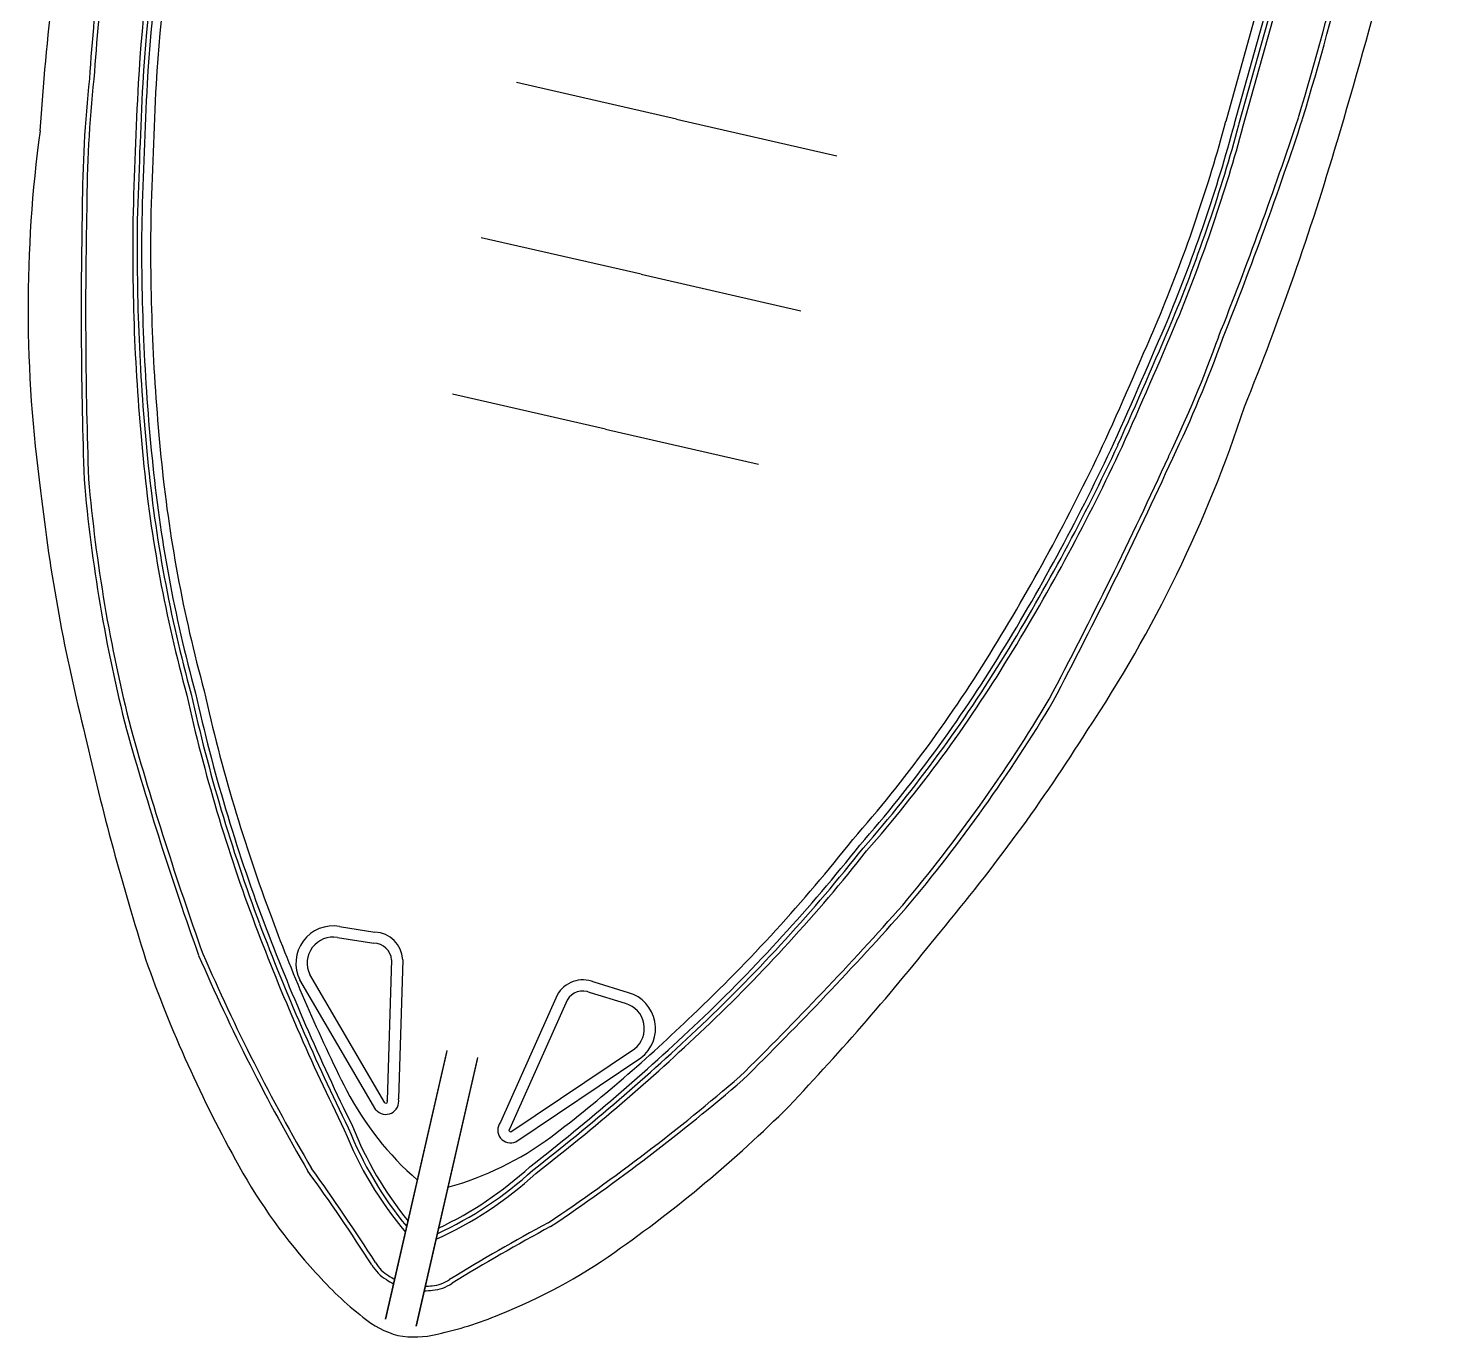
# Model space of a CAD drawing. Header units: metres. Extents: x 267365 to 277461, y 2088854 to 2108025.
# Drawn here: x 273697.81 to 273721.87, y 2097662.22 to 2097684.67 of the extents above; entities that cross this region are included whole.
import ezdxf

# ---------------------------------------------------------------- set-up
doc = ezdxf.new("R2010")
doc.units = ezdxf.units.M

msp = doc.modelspace()

# ---------------------------------------------------------------- linework, layer by layer
at = {"color": 30}
for p, q in [((273718.358, 2097683.077), (273718.968, 2097685.256)), ((273718.358, 2097683.077), (273718.968, 2097685.256)), ((273718.506, 2097683.035), (273719.117, 2097685.217)), ((273718.506, 2097683.035), (273719.117, 2097685.217)), ((273718.58, 2097683.015), (273719.191, 2097685.197)), ((273718.58, 2097683.015), (273719.191, 2097685.197)), ((273718.654, 2097682.994), (273719.265, 2097685.178)), ((273718.654, 2097682.994), (273719.265, 2097685.178)), ((273708.935, 2097683.107), (273706.188, 2097683.737)), ((273708.935, 2097683.107), (273706.188, 2097683.737)), ((273708.935, 2097683.107), (273706.188, 2097683.737)), ((273708.935, 2097683.107), (273711.683, 2097682.478)), ((273708.935, 2097683.107), (273711.683, 2097682.478)), ((273708.935, 2097683.107), (273711.683, 2097682.478)), ((273708.326, 2097680.449), (273705.587, 2097681.076)), ((273708.326, 2097680.449), (273705.587, 2097681.076)), ((273708.326, 2097680.449), (273705.587, 2097681.076)), ((273708.326, 2097680.449), (273711.066, 2097679.821)), ((273708.326, 2097680.449), (273711.066, 2097679.821)), ((273708.326, 2097680.449), (273711.066, 2097679.821)), ((273707.717, 2097677.79), (273705.093, 2097678.392)), ((273707.717, 2097677.79), (273705.093, 2097678.392)), ((273707.717, 2097677.79), (273705.093, 2097678.392)), ((273707.717, 2097677.79), (273710.342, 2097677.189)), ((273707.717, 2097677.79), (273710.342, 2097677.189)), ((273707.717, 2097677.79), (273710.342, 2097677.189)), ((273703.122, 2097669.071), (273703.745, 2097668.975)), ((273703.122, 2097669.071), (273703.745, 2097668.975)), ((273703.153, 2097669.26), (273703.764, 2097669.166)), ((273703.153, 2097669.26), (273703.764, 2097669.166)), ((273704.049, 2097668.687), (273703.973, 2097666.275)), ((273704.049, 2097668.687), (273703.973, 2097666.275)), ((273704.241, 2097668.69), (273704.166, 2097666.304)), ((273704.241, 2097668.69), (273704.166, 2097666.304)), ((273703.78, 2097666.118), (273702.476, 2097668.345)), ((273703.78, 2097666.118), (273702.476, 2097668.345)), ((273703.934, 2097666.234), (273702.645, 2097668.437)), ((273703.934, 2097666.234), (273702.645, 2097668.437)), ((273706.886, 2097668.084), (273705.915, 2097665.903)), ((273706.886, 2097668.084), (273705.915, 2097665.903)), ((273708.059, 2097667.94), (273707.457, 2097668.125)), ((273708.059, 2097667.94), (273707.457, 2097668.125)), ((273708.114, 2097668.124), (273707.523, 2097668.305)), ((273708.114, 2097668.124), (273707.523, 2097668.305)), ((273707.058, 2097667.998), (273706.076, 2097665.793)), ((273707.058, 2097667.998), (273706.076, 2097665.793)), ((273703.945, 2097662.525), (273705, 2097667.133)), ((273703.945, 2097662.525), (273705, 2097667.133)), ((273706.093, 2097665.74), (273708.213, 2097667.161)), ((273706.093, 2097665.74), (273708.213, 2097667.161)), ((273704.992, 2097667.097), (273703.945, 2097662.525)), ((273704.992, 2097667.097), (273703.945, 2097662.525)), ((273704.469, 2097662.405), (273705.525, 2097667.013)), ((273704.469, 2097662.405), (273705.525, 2097667.013)), ((273705.516, 2097666.977), (273704.469, 2097662.405)), ((273705.516, 2097666.977), (273704.469, 2097662.405)), ((273706.182, 2097665.568), (273708.325, 2097667.006)), ((273706.182, 2097665.568), (273708.325, 2097667.006))]:
    msp.add_line(p, q, dxfattribs=at)
for centre, radius, start, end in [((273660.842, 2097700.807), 61.357, 343.26009, 348.90451), ((273660.842, 2097700.807), 61.357, 343.26009, 348.90451), ((273660.842, 2097700.807), 61.433, 343.25913, 348.90335), ((273660.842, 2097700.807), 61.433, 343.25913, 348.90335), ((273630.219, 2097709.487), 93.938, 343.4462, 347.33838), ((273630.219, 2097709.487), 93.938, 343.4462, 347.33838), ((273746.992, 2097679.699), 49.078, 170.6272, 176.2516), ((273746.992, 2097679.699), 49.078, 170.6272, 176.2516), ((273765.242, 2097679.059), 66.545, 172.46639, 175.91244), ((273765.242, 2097679.059), 66.545, 172.46639, 175.91244), ((273765.242, 2097679.059), 66.468, 172.46728, 175.91357), ((273765.242, 2097679.059), 66.468, 172.46728, 175.91357), ((273727.65, 2097682.061), 27.996, 169.3478, 176.5866), ((273727.65, 2097682.061), 27.996, 169.3478, 176.5866), ((273727.65, 2097682.061), 27.919, 169.3478, 176.5858), ((273727.65, 2097682.061), 27.919, 169.3478, 176.5858), ((273727.65, 2097682.061), 27.843, 169.3478, 176.5849), ((273727.65, 2097682.061), 27.843, 169.3478, 176.5849), ((273727.65, 2097682.061), 27.689, 169.3478, 176.5832), ((273727.65, 2097682.061), 27.689, 169.3478, 176.5832), ((273720.687, 2097681.493), 21.943, 173.9572, 179.786), ((273720.687, 2097681.493), 21.943, 173.9572, 179.786), ((273720.687, 2097681.493), 21.866, 173.9537, 179.7878), ((273720.687, 2097681.493), 21.866, 173.9537, 179.7878), ((273818.947, 2097677.896), 119.386, 177.20003, 178.32948), ((273818.947, 2097677.896), 119.386, 177.20003, 178.32948), ((273818.947, 2097677.896), 119.309, 177.20023, 178.3292), ((273818.947, 2097677.896), 119.309, 177.20023, 178.3292), ((273818.947, 2097677.896), 119.233, 177.20042, 178.32892), ((273818.947, 2097677.896), 119.233, 177.20042, 178.32892), ((273818.947, 2097677.896), 119.079, 177.20082, 178.32836), ((273818.947, 2097677.896), 119.079, 177.20082, 178.32836), ((273691.631, 2097690.311), 27.689, 337.6133, 344.8487), ((273691.631, 2097690.311), 27.689, 337.6133, 344.8487), ((273691.631, 2097690.311), 27.843, 337.6116, 344.8487), ((273691.631, 2097690.311), 27.843, 337.6116, 344.8487), ((273691.631, 2097690.311), 27.919, 337.6107, 344.8487), ((273691.631, 2097690.311), 27.919, 337.6107, 344.8487), ((273691.631, 2097690.311), 27.996, 337.6099, 344.8487), ((273691.631, 2097690.311), 27.996, 337.6099, 344.8487), ((273656.481, 2097703.972), 66.468, 338.28293, 341.72922), ((273656.481, 2097703.972), 66.468, 338.28293, 341.72922), ((273656.481, 2097703.972), 66.545, 338.28406, 341.73011), ((273656.481, 2097703.972), 66.545, 338.28406, 341.73011), ((273720.646, 2097679.856), 22.831, 172.3187, 187.8658), ((273720.646, 2097679.856), 22.831, 172.3187, 187.8658), ((273673.189, 2097696.605), 49.078, 337.9449, 343.5693), ((273673.189, 2097696.605), 49.078, 337.9449, 343.5693), ((273782.621, 2097679.803), 83.895, 178.78989, 181.96236), ((273782.621, 2097679.803), 83.895, 178.78989, 181.96236), ((273782.621, 2097679.803), 83.819, 178.78944, 181.96097), ((273782.621, 2097679.803), 83.819, 178.78944, 181.96097), ((273735.664, 2097680.874), 36.055, 179.2023, 185.7184), ((273735.664, 2097680.874), 36.055, 179.2023, 185.7184), ((273735.664, 2097680.874), 35.979, 179.2032, 185.7186), ((273735.664, 2097680.874), 35.979, 179.2032, 185.7186), ((273735.664, 2097680.874), 35.902, 179.2042, 185.7188), ((273735.664, 2097680.874), 35.902, 179.2042, 185.7188), ((273735.664, 2097680.874), 35.748, 179.206, 185.7191), ((273735.664, 2097680.874), 35.748, 179.206, 185.7191), ((273607.624, 2097726.302), 119.079, 335.86815, 336.99568), ((273607.624, 2097726.302), 119.079, 335.86815, 336.99568), ((273607.624, 2097726.302), 119.233, 335.86758, 336.99608), ((273607.624, 2097726.302), 119.233, 335.86758, 336.99608), ((273607.624, 2097726.302), 119.309, 335.8673, 336.99627), ((273607.624, 2097726.302), 119.309, 335.8673, 336.99627), ((273607.624, 2097726.302), 119.386, 335.86702, 336.99647), ((273607.624, 2097726.302), 119.386, 335.86702, 336.99647), ((273697.653, 2097686.769), 21.866, 334.4087, 340.2428), ((273697.653, 2097686.769), 21.866, 334.4087, 340.2428), ((273697.653, 2097686.769), 21.943, 334.4105, 340.2393), ((273697.653, 2097686.769), 21.943, 334.4105, 340.2393), ((273696.977, 2097685.278), 22.831, 326.3307, 341.8778), ((273696.977, 2097685.278), 22.831, 326.3307, 341.8778), ((273683.9, 2097692.731), 35.748, 328.4774, 334.9905), ((273683.9, 2097692.731), 35.748, 328.4774, 334.9905), ((273683.9, 2097692.731), 35.902, 328.4777, 334.9923), ((273683.9, 2097692.731), 35.902, 328.4777, 334.9923), ((273683.9, 2097692.731), 35.979, 328.4779, 334.9933), ((273683.9, 2097692.731), 35.979, 328.4779, 334.9933), ((273683.9, 2097692.731), 36.055, 328.4781, 334.9942), ((273683.9, 2097692.731), 36.055, 328.4781, 334.9942), ((273723.762, 2097679.617), 24.087, 185.5631, 195.3833), ((273723.762, 2097679.617), 24.087, 185.5631, 195.3833), ((273723.762, 2097679.617), 24.011, 185.5629, 195.3878), ((273723.762, 2097679.617), 24.011, 185.5629, 195.3878), ((273723.762, 2097679.617), 23.934, 185.5627, 195.3924), ((273723.762, 2097679.617), 23.934, 185.5627, 195.3924), ((273723.762, 2097679.617), 23.78, 185.5622, 195.4016), ((273723.762, 2097679.617), 23.78, 185.5622, 195.4016), ((273641.159, 2097712.207), 83.819, 332.23553, 335.40707), ((273641.159, 2097712.207), 83.819, 332.23553, 335.40707), ((273641.159, 2097712.207), 83.895, 332.23414, 335.40661), ((273641.159, 2097712.207), 83.895, 332.23414, 335.40661), ((273729.316, 2097680.271), 31.486, 186.4553, 194.2327), ((273729.316, 2097680.271), 31.486, 186.4553, 194.2327), ((273725.727, 2097679.293), 27.056, 185.0105, 194.2339), ((273725.727, 2097679.293), 27.056, 185.0105, 194.2339), ((273725.727, 2097679.293), 26.979, 185.0148, 194.2316), ((273725.727, 2097679.293), 26.979, 185.0148, 194.2316), ((273694.068, 2097686.418), 23.78, 318.7949, 328.6343), ((273694.068, 2097686.418), 23.78, 318.7949, 328.6343), ((273694.068, 2097686.418), 23.934, 318.8041, 328.6338), ((273694.068, 2097686.418), 23.934, 318.8041, 328.6338), ((273694.068, 2097686.418), 24.011, 318.8087, 328.6336), ((273694.068, 2097686.418), 24.011, 318.8087, 328.6336), ((273694.068, 2097686.418), 24.087, 318.8132, 328.6334), ((273694.068, 2097686.418), 24.087, 318.8132, 328.6334), ((273728.99, 2097679.557), 29.149, 192.542, 200.6397), ((273728.99, 2097679.557), 29.149, 192.542, 200.6397), ((273728.99, 2097679.557), 29.072, 192.5383, 200.6396), ((273728.99, 2097679.557), 29.072, 192.5383, 200.6396), ((273728.99, 2097679.557), 28.995, 192.5345, 200.6395), ((273728.99, 2097679.557), 28.995, 192.5345, 200.6395), ((273728.99, 2097679.557), 28.842, 192.5269, 200.6392), ((273728.99, 2097679.557), 28.842, 192.5269, 200.6392), ((273692.158, 2097686.983), 26.979, 319.9649, 329.1817), ((273692.158, 2097686.983), 26.979, 319.9649, 329.1817), ((273692.158, 2097686.983), 27.056, 319.9626, 329.186), ((273692.158, 2097686.983), 27.056, 319.9626, 329.186), ((273758.008, 2097689.193), 60.802, 195.79682, 199.63055), ((273758.008, 2097689.193), 60.802, 195.79682, 199.63055), ((273758.008, 2097689.193), 60.726, 195.7978, 199.62814), ((273758.008, 2097689.193), 60.726, 195.7978, 199.62814), ((273742.793, 2097682.366), 45.082, 192.6016, 197.6432), ((273742.793, 2097682.366), 45.082, 192.6016, 197.6432), ((273689.352, 2097689.426), 31.486, 319.9638, 327.7412), ((273689.352, 2097689.426), 31.486, 319.9638, 327.7412), ((273689.334, 2097688.64), 28.842, 313.5573, 321.6696), ((273689.334, 2097688.64), 28.842, 313.5573, 321.6696), ((273689.334, 2097688.64), 28.995, 313.557, 321.662), ((273689.334, 2097688.64), 28.995, 313.557, 321.662), ((273689.334, 2097688.64), 29.072, 313.5569, 321.6582), ((273689.334, 2097688.64), 29.072, 313.5569, 321.6582), ((273689.334, 2097688.64), 29.149, 313.5568, 321.6545), ((273689.334, 2097688.64), 29.149, 313.5568, 321.6545), ((273667.405, 2097709.947), 60.726, 314.56836, 318.3987), ((273667.405, 2097709.947), 60.726, 314.56836, 318.3987), ((273667.405, 2097709.947), 60.802, 314.56595, 318.39969), ((273667.405, 2097709.947), 60.802, 314.56595, 318.39969), ((273738.843, 2097683.334), 39.701, 200.7294, 206.2499), ((273738.843, 2097683.334), 39.701, 200.7294, 206.2499), ((273738.843, 2097683.334), 39.624, 200.7294, 206.2543), ((273738.843, 2097683.334), 39.624, 200.7294, 206.2543), ((273738.843, 2097683.334), 39.547, 200.7296, 206.2587), ((273738.843, 2097683.334), 39.547, 200.7296, 206.2587), ((273728.089, 2097678.964), 27.79, 200.1514, 206.7567), ((273728.089, 2097678.964), 27.79, 200.1514, 206.7567), ((273703.045, 2097668.633), 0.637, 80.2104, 206.8198), ((273703.045, 2097668.633), 0.637, 80.2104, 206.8198), ((273703.045, 2097668.633), 0.445, 80.007, 206.128), ((273703.045, 2097668.633), 0.445, 80.007, 206.128), ((273703.736, 2097668.662), 0.505, 3.2328, 86.9043), ((273703.736, 2097668.662), 0.505, 3.2328, 86.9043), ((273678.131, 2097697.177), 45.082, 316.5533, 321.5949), ((273678.131, 2097697.177), 45.082, 316.5533, 321.5949), ((273732.745, 2097682.645), 34.808, 203.4486, 210.2517), ((273732.745, 2097682.645), 34.808, 203.4486, 210.2517), ((273703.736, 2097668.662), 0.314, 4.5903, 88.4314), ((273703.736, 2097668.662), 0.314, 4.5903, 88.4314), ((273721.285, 2097676.24), 22.74, 199.3587, 209.1782), ((273721.285, 2097676.24), 22.74, 199.3587, 209.1782), ((273732.745, 2097682.645), 34.885, 203.4443, 210.258), ((273732.745, 2097682.645), 34.885, 203.4443, 210.258), ((273707.328, 2097667.839), 0.505, 67.2922, 150.9637), ((273707.328, 2097667.839), 0.505, 67.2922, 150.9637), ((273707.328, 2097667.839), 0.314, 65.7651, 149.6062), ((273707.328, 2097667.839), 0.314, 65.7651, 149.6062), ((273707.938, 2097667.512), 0.637, 307.3767, 73.9861), ((273707.938, 2097667.512), 0.637, 307.3767, 73.9861), ((273707.938, 2097667.512), 0.445, 308.0685, 74.1895), ((273707.938, 2097667.512), 0.445, 308.0685, 74.1895), ((273682.108, 2097696.33), 39.547, 307.9378, 313.4669), ((273682.108, 2097696.33), 39.547, 307.9378, 313.4669), ((273689.888, 2097687.715), 27.79, 307.4398, 314.0451), ((273689.888, 2097687.715), 27.79, 307.4398, 314.0451), ((273682.108, 2097696.33), 39.624, 307.9422, 313.4671), ((273682.108, 2097696.33), 39.624, 307.9422, 313.4671), ((273682.108, 2097696.33), 39.701, 307.9466, 313.4671), ((273682.108, 2097696.33), 39.701, 307.9466, 313.4671), ((273687.299, 2097693.055), 34.808, 303.9448, 310.7479), ((273687.299, 2097693.055), 34.808, 303.9448, 310.7479), ((273687.299, 2097693.055), 34.885, 303.9385, 310.7522), ((273687.299, 2097693.055), 34.885, 303.9385, 310.7522), ((273708.027, 2097668.948), 5.367, 207.6975, 228.7996), ((273708.027, 2097668.948), 5.367, 207.6975, 228.7996), ((273703.951, 2097666.258), 0.22, 219.2953, 12.0418), ((273703.951, 2097666.258), 0.22, 219.2953, 12.0418), ((273703.951, 2097666.258), 0.0285, 235.4121, 37.3531), ((273703.951, 2097666.258), 0.0285, 235.4121, 37.3531), ((273694.828, 2097682.3), 22.74, 305.0183, 314.8378), ((273694.828, 2097682.3), 22.74, 305.0183, 314.8378), ((273709.23, 2097668.164), 6.452, 201.7304, 219.989), ((273709.23, 2097668.164), 6.452, 201.7304, 219.989), ((273709.23, 2097668.164), 6.375, 201.7032, 219.4654), ((273709.23, 2097668.164), 6.375, 201.7032, 219.4654), ((273709.23, 2097668.164), 6.298, 201.6756, 218.9252), ((273709.23, 2097668.164), 6.298, 201.6756, 218.9252), ((273706.089, 2097665.768), 0.22, 142.1547, 294.9012), ((273706.089, 2097665.768), 0.22, 142.1547, 294.9012), ((273706.089, 2097665.768), 0.0285, 116.8434, 278.7844), ((273706.089, 2097665.768), 0.0285, 116.8434, 278.7844), ((273703.59, 2097669.964), 5.367, 285.3969, 306.499), ((273703.59, 2097669.964), 5.367, 285.3969, 306.499), ((273709.735, 2097669.748), 9.491, 208.9523, 222.5759), ((273709.735, 2097669.748), 9.491, 208.9523, 222.5759), ((273676.746, 2097646.279), 31.969, 32.498, 35.9927), ((273676.746, 2097646.279), 31.969, 32.498, 35.9927), ((273676.746, 2097646.279), 32.046, 32.4946, 35.9858), ((273676.746, 2097646.279), 32.046, 32.4946, 35.9858), ((273702.165, 2097669.782), 6.452, 294.2075, 312.4661), ((273702.165, 2097669.782), 6.452, 294.2075, 312.4661), ((273702.165, 2097669.782), 6.375, 294.7311, 312.4933), ((273702.165, 2097669.782), 6.375, 294.7311, 312.4933), ((273702.165, 2097669.782), 6.298, 295.2713, 312.5209), ((273702.165, 2097669.782), 6.298, 295.2713, 312.5209), ((273721.884, 2097635.94), 32.046, 118.2107, 121.7019), ((273721.884, 2097635.94), 32.046, 118.2107, 121.7019), ((273721.884, 2097635.94), 31.969, 118.2038, 121.6985), ((273721.884, 2097635.94), 31.969, 118.2038, 121.6985), ((273702.4, 2097671.428), 9.491, 291.6206, 305.2442), ((273702.4, 2097671.428), 9.491, 291.6206, 305.2442), ((273707.265, 2097667.304), 6.02, 221.3583, 231.9767), ((273707.265, 2097667.304), 6.02, 221.3583, 231.9767), ((273704.302, 2097663.795), 0.683, 209.7903, 239.9561), ((273704.302, 2097663.795), 0.683, 209.7903, 239.9561), ((273704.302, 2097663.795), 0.606, 209.6248, 240.1616), ((273704.302, 2097663.795), 0.606, 209.6248, 240.1616), ((273704.652, 2097664.254), 1.181, 236.533, 242.2337), ((273704.652, 2097664.254), 1.181, 236.533, 242.2337), ((273704.652, 2097664.254), 1.258, 236.6425, 243.1591), ((273704.652, 2097664.254), 1.258, 236.6425, 243.1591), ((273704.585, 2097664.269), 1.258, 271.0374, 277.554), ((273704.585, 2097664.269), 1.258, 271.0374, 277.554), ((273704.585, 2097664.269), 1.181, 271.9628, 277.6635), ((273704.585, 2097664.269), 1.181, 271.9628, 277.6635), ((273704.7, 2097663.704), 0.606, 274.0349, 304.5717), ((273704.7, 2097663.704), 0.606, 274.0349, 304.5717), ((273704.7, 2097663.704), 0.683, 274.2404, 304.4062), ((273704.7, 2097663.704), 0.683, 274.2404, 304.4062), ((273704.606, 2097663.816), 1.635, 230.0973, 254.0469), ((273704.606, 2097663.816), 1.635, 230.0973, 254.0469), ((273703.56, 2097668.153), 6.02, 282.2198, 292.8382), ((273703.56, 2097668.153), 6.02, 282.2198, 292.8382), ((273704.436, 2097663.855), 1.635, 260.1496, 284.0992), ((273704.436, 2097663.855), 1.635, 260.1496, 284.0992)]:
    msp.add_arc(centre, radius, start, end, dxfattribs=at)

doc.saveas('drawing.dxf')
